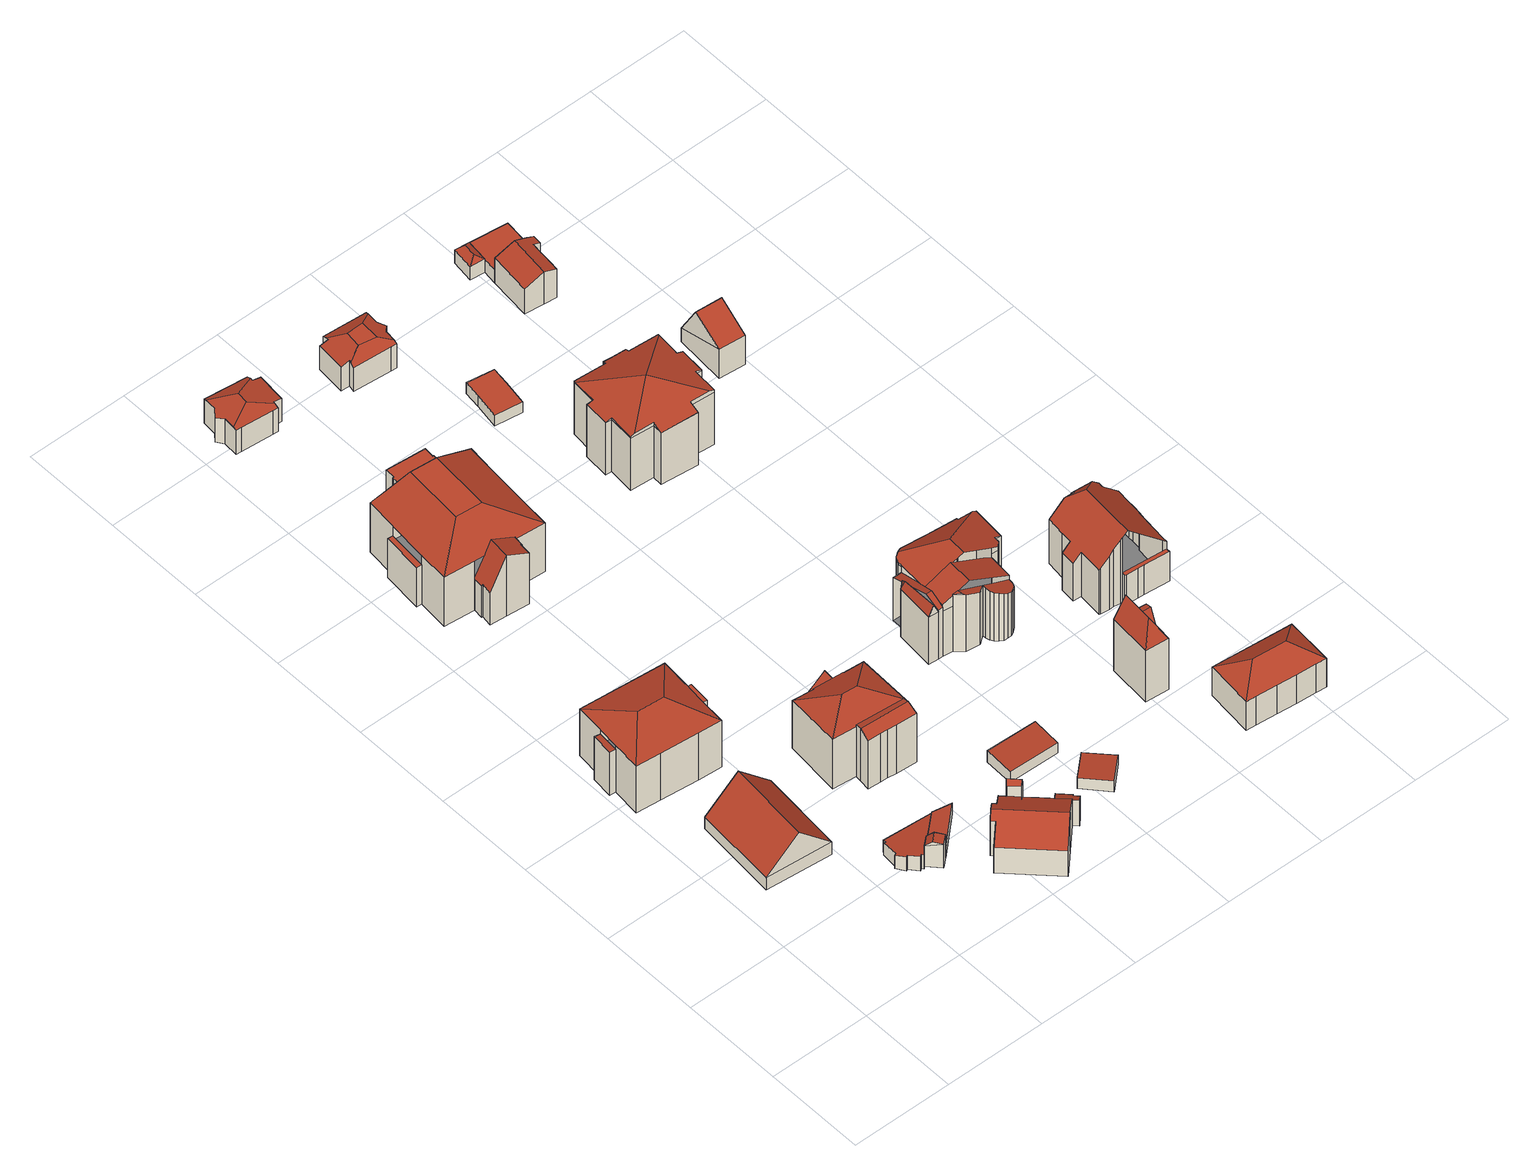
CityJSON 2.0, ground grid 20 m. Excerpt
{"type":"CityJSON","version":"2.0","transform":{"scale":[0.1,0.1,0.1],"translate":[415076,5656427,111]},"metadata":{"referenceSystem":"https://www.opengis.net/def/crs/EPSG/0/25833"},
"CityObjects":{
"building1":{"type":"Building","attributes":{"Dachtyp_tdc":"tdcGableRoof","Gemeindeschluessel":14612000,"Dachneigung":44.8,"QualitaetDacherkennung":60,"Geometrietyp2DReferenz":"3000","measuredHeight":9.4,"function":"31001_9998","roofType":"3100"},"geometry":[{"type":"Solid","lod":"2","boundaries":[[[[0,1,2,3]],[[1,4,5,2]],[[4,6,7,5]],[[6,0,3,7]],[[4,1,8]],[[0,6,9]],[[1,0,9,8]],[[6,4,8,9]],[[3,2,5,7]]]],"semantics":{"surfaces":[{"type":"WallSurface"},{"type":"RoofSurface"},{"type":"GroundSurface"}],"values":[[0,0,0,0,0,0,1,1,2]]}}]},
"building2":{"type":"Building","attributes":{"Gemeindeschluessel":14612000,"Geometrietyp2DReferenz":"3000","function":"31001_9998","roofType":"9999"},"children":["building2-1","building2-2","building2-3"]},
"building2-1":{"type":"BuildingPart","attributes":{"Dachtyp_tdc":"tdcPolyFlatRoof","Dachneigung":0,"QualitaetDacherkennung":47,"Geometrietyp2DReferenz":"3000","measuredHeight":10.16,"roofType":"1000"},"parents":["building2"],"geometry":[{"type":"MultiSurface","lod":"2","boundaries":[[[10,11,12,13]],[[14,15,16,17]],[[13,12,15,14]],[[12,11,16,15]],[[11,10,17,16]]],"semantics":{"surfaces":[{"type":"RoofSurface"},{"type":"GroundSurface"},{"type":"WallSurface"}],"values":[0,1,2,2,2]}}]},
"building2-2":{"type":"BuildingPart","attributes":{"Dachtyp_tdc":"tdcHipRoof","Dachneigung":17.46,"QualitaetDacherkennung":60,"Geometrietyp2DReferenz":"3000","measuredHeight":13.61,"roofType":"3200"},"parents":["building2"],"geometry":[{"type":"MultiSurface","lod":"2","boundaries":[[[18,19,20,21]],[[19,22,20]],[[23,24,25]],[[23,26,27,24]],[[26,28,29,27]],[[28,30,14,29]],[[30,13,14]],[[31,32,33,17,10]],[[32,34,35,33]],[[34,36,37,35]],[[36,18,21,37]],[[32,31,30,28,38]],[[28,26,39,38]],[[18,36,34,32,38,39]],[[21,20,24,27,29,14,17,33,35,37]],[[26,23,19,18,39]]],"semantics":{"surfaces":[{"type":"WallSurface"},{"type":"RoofSurface"},{"type":"GroundSurface"}],"values":[0,0,0,0,0,0,0,0,0,0,0,1,1,1,2,1]}}]},
"building2-3":{"type":"BuildingPart","attributes":{"Dachtyp_tdc":"tdcPolyFlatRoof","Dachneigung":6.16,"QualitaetDacherkennung":70,"Geometrietyp2DReferenz":"3000","measuredHeight":10.25,"roofType":"2100"},"parents":["building2"],"geometry":[{"type":"MultiSurface","lod":"2","boundaries":[[[22,40,41,20]],[[40,42,43,41]],[[42,25,24,43]],[[42,40,22,25]],[[20,41,43,24]]],"semantics":{"surfaces":[{"type":"WallSurface"},{"type":"RoofSurface"},{"type":"GroundSurface"}],"values":[0,0,0,1,2]}}]},
"building3":{"type":"Building","attributes":{"Dachtyp_tdc":"tdcGableRoof","Gemeindeschluessel":14612000,"Dachneigung":10.47,"QualitaetDacherkennung":4,"Geometrietyp2DReferenz":"3000","measuredHeight":5.89,"function":"31001_9998","roofType":"3100"},"geometry":[{"type":"Solid","lod":"2","boundaries":[[[[44,45,46,47]],[[45,48,49,46]],[[48,50,51,49]],[[50,44,47,51]],[[48,45,52]],[[44,50,53]],[[45,44,53,52]],[[50,48,52,53]],[[47,46,49,51]]]],"semantics":{"surfaces":[{"type":"WallSurface"},{"type":"RoofSurface"},{"type":"GroundSurface"}],"values":[[0,0,0,0,0,0,1,1,2]]}}]},
"building4":{"type":"Building","attributes":{"Dachtyp_tdc":"tdcPolyFlatRoof","Gemeindeschluessel":14612000,"Dachneigung":4.69,"QualitaetDacherkennung":77,"Geometrietyp2DReferenz":"3000","measuredHeight":3.39,"function":"31001_9998","roofType":"2100"},"geometry":[{"type":"Solid","lod":"2","boundaries":[[[[54,55,56,57]],[[55,58,59,56]],[[58,60,61,59]],[[60,62,63,61]],[[62,64,65,63]],[[64,66,67,65]],[[66,68,69,67]],[[68,70,71,69]],[[70,72,73,71]],[[72,74,75,73]],[[74,76,77,75]],[[76,78,79,77]],[[78,54,57,79]],[[78,76,74,72,70,68,66,64,62,60,58,55,54]],[[57,56,59,61,63,65,67,69,71,73,75,77,79]]]],"semantics":{"surfaces":[{"type":"WallSurface"},{"type":"RoofSurface"},{"type":"GroundSurface"}],"values":[[0,0,0,0,0,0,0,0,0,0,0,0,0,1,2]]}}]},
"building5":{"type":"Building","attributes":{"Dachtyp_tdc":"tdcPolyFlatRoof","Gemeindeschluessel":14612000,"Dachneigung":10.14,"QualitaetDacherkennung":63,"Geometrietyp2DReferenz":"3000","measuredHeight":3.07,"function":"31001_9998","roofType":"2100"},"geometry":[{"type":"Solid","lod":"2","boundaries":[[[[80,81,82,75]],[[81,83,84,82]],[[83,85,77,84]],[[85,80,75,77]],[[85,83,81,80]],[[75,82,84,77]]]],"semantics":{"surfaces":[{"type":"WallSurface"},{"type":"RoofSurface"},{"type":"GroundSurface"}],"values":[[0,0,0,0,1,2]]}}]},
"building6":{"type":"Building","attributes":{"Gemeindeschluessel":14612000,"Geometrietyp2DReferenz":"3000","function":"31001_9998","roofType":"9999"},"children":["building6-1","building6-2","building6-3"]},
"building6-1":{"type":"BuildingPart","attributes":{"Dachtyp_tdc":"tdcPolyFlatRoof","Dachneigung":26.96,"QualitaetDacherkennung":50,"Geometrietyp2DReferenz":"3000","measuredHeight":6.08,"roofType":"2100"},"parents":["building6"],"geometry":[{"type":"MultiSurface","lod":"2","boundaries":[[[86,87,88,89]],[[87,90,91,88]],[[90,92,93,91]],[[92,94,95,93]],[[96,97,98,99]],[[97,86,89,98]],[[97,96,94,92,90,87,86]],[[89,88,91,93,95,99,98]]],"semantics":{"surfaces":[{"type":"WallSurface"},{"type":"RoofSurface"},{"type":"GroundSurface"}],"values":[0,0,0,0,0,0,1,2]}}]},
"building6-2":{"type":"BuildingPart","attributes":{"Dachtyp_tdc":"tdcGableRoof","Dachneigung":29.82,"QualitaetDacherkennung":48,"Geometrietyp2DReferenz":"3000","measuredHeight":9.24,"roofType":"3100"},"parents":["building6"],"geometry":[{"type":"MultiSurface","lod":"2","boundaries":[[[100,101,102,103]],[[101,104,105,102]],[[104,106,107,105]],[[106,108,109,107]],[[108,110,111,109]],[[110,112,113,111]],[[114,115,116,117]],[[115,118,119,116]],[[118,120,96,99,119]],[[121,95,94]],[[121,122,123,95]],[[122,124,125,123]],[[124,126,127,125]],[[126,100,103,127]],[[122,121,120,118,115,114,112,110,108,106,104]],[[104,101,100,126,124,122]],[[103,102,105,107,109,111,113,117,116,119,99,95,123,125,127]]],"semantics":{"surfaces":[{"type":"WallSurface"},{"type":"RoofSurface"},{"type":"GroundSurface"}],"values":[0,0,0,0,0,0,0,0,0,0,0,0,0,0,1,1,2]}}]},
"building6-3":{"type":"BuildingPart","attributes":{"Dachtyp_tdc":"tdcGableRoof","Dachneigung":64.32,"QualitaetDacherkennung":28,"Geometrietyp2DReferenz":"3000","measuredHeight":9.35,"roofType":"3100"},"parents":["building6"],"geometry":[{"type":"MultiSurface","lod":"2","boundaries":[[[128,129,130,131]],[[129,132,114,117,130]],[[133,128,131,113,112]],[[132,129,134]],[[128,133,135]],[[129,128,135,134]],[[133,132,134,135]],[[131,130,117,113]]],"semantics":{"surfaces":[{"type":"WallSurface"},{"type":"RoofSurface"},{"type":"GroundSurface"}],"values":[0,0,0,0,0,1,1,2]}}]},
"building7":{"type":"Building","attributes":{"Gemeindeschluessel":14612000,"Geometrietyp2DReferenz":"3000","function":"31001_9998","roofType":"9999"},"children":["building7-1","building7-2","building7-3"]},
"building7-1":{"type":"BuildingPart","attributes":{"Dachtyp_tdc":"tdcGableRoof","Dachneigung":42.16,"QualitaetDacherkennung":11,"Geometrietyp2DReferenz":"3000","measuredHeight":10.61,"roofType":"3100"},"parents":["building7"],"geometry":[{"type":"MultiSurface","lod":"2","boundaries":[[[136,137,138,139]],[[140,141,142,143]],[[141,144,145,142]],[[144,146,147,145]],[[146,148,149,147]],[[148,150,151,149]],[[150,136,139,151]],[[152,153,154,155,156,157,158]],[[136,150,152,158,137]],[[148,153,152,150]],[[140,157,156,141]],[[141,156,155,144]],[[144,155,154,146]],[[146,154,153,148]],[[139,138,143,142,145,147,149,151]]],"semantics":{"surfaces":[{"type":"WallSurface"},{"type":"RoofSurface"},{"type":"GroundSurface"}],"values":[0,0,0,0,0,0,0,1,1,0,0,0,0,0,2]}}]},
"building7-2":{"type":"BuildingPart","attributes":{"Dachtyp_tdc":"tdcHipRoof","Dachneigung":25.19,"QualitaetDacherkennung":61,"Geometrietyp2DReferenz":"3000","measuredHeight":13.86,"roofType":"3200"},"parents":["building7"],"geometry":[{"type":"MultiSurface","lod":"2","boundaries":[[[159,160,161,162]],[[160,163,164,161]],[[163,165,166,164]],[[165,167,157,140,143,166]],[[168,169,170,138,137]],[[169,171,172,170]],[[171,173,174,172]],[[173,175,176,174]],[[173,171,177]],[[163,160,178]],[[171,169,168,167,165,163,178,177]],[[160,159,175,173,177,178]],[[161,164,166,143,138,170,172,174,176,162]]],"semantics":{"surfaces":[{"type":"WallSurface"},{"type":"RoofSurface"},{"type":"GroundSurface"}],"values":[0,0,0,0,0,0,0,0,1,1,1,1,2]}}]},
"building7-3":{"type":"BuildingPart","attributes":{"Dachtyp_tdc":"tdcGableRoof","Dachneigung":25.44,"QualitaetDacherkennung":47,"Geometrietyp2DReferenz":"3000","measuredHeight":12.44,"roofType":"3100"},"parents":["building7"],"geometry":[{"type":"MultiSurface","lod":"2","boundaries":[[[179,180,181,182]],[[180,183,184,181]],[[183,185,186,184]],[[185,187,162,186]],[[187,159,162]],[[188,189,190,176,175]],[[189,191,192,190]],[[191,193,194,192]],[[193,179,182,194]],[[189,188,187,185]],[[185,183,180,179,193,191,189]],[[182,181,184,186,162,176,190,192,194]]],"semantics":{"surfaces":[{"type":"WallSurface"},{"type":"RoofSurface"},{"type":"GroundSurface"}],"values":[0,0,0,0,0,0,0,0,0,1,1,2]}}]},
"building8":{"type":"Building","attributes":{"Gemeindeschluessel":14612000,"Geometrietyp2DReferenz":"3000","function":"31001_9998","roofType":"9999"},"children":["building8-1","building8-2","building8-3","building8-4","building8-5"]},
"building8-1":{"type":"BuildingPart","attributes":{"Dachtyp_tdc":"tdcFreeFormRoof","Dachneigung":63.54,"QualitaetDacherkennung":16,"Geometrietyp2DReferenz":"3000","measuredHeight":10.32,"roofType":"5000"},"parents":["building8"],"geometry":[{"type":"MultiSurface","lod":"2","boundaries":[[[195,196,197,198]],[[196,199,200,197]],[[199,201,202,200]],[[203,201,199]],[[204,203,199,196]],[[204,196,195]],[[203,204,195,201]],[[198,197,200,202]]],"semantics":{"surfaces":[{"type":"WallSurface"},{"type":"RoofSurface"},{"type":"GroundSurface"}],"values":[0,0,0,0,1,0,1,2]}}]},
"building8-2":{"type":"BuildingPart","attributes":{"Dachtyp_tdc":"tdcPolyFlatRoof","Dachneigung":0,"QualitaetDacherkennung":66,"Geometrietyp2DReferenz":"3000","measuredHeight":9.33,"roofType":"1000"},"parents":["building8"],"geometry":[{"type":"MultiSurface","lod":"2","boundaries":[[[205,206,207,208]],[[206,209,210,207]],[[209,211,212,210]],[[211,209,206,205]],[[208,207,210,212]]],"semantics":{"surfaces":[{"type":"WallSurface"},{"type":"RoofSurface"},{"type":"GroundSurface"}],"values":[0,0,0,1,2]}}]},
"building8-3":{"type":"BuildingPart","attributes":{"Dachtyp_tdc":"tdcCutTentRoof","Dachneigung":24.06,"QualitaetDacherkennung":59,"Geometrietyp2DReferenz":"3000","measuredHeight":14.97,"roofType":"9999"},"parents":["building8"],"geometry":[{"type":"MultiSurface","lod":"2","boundaries":[[[213,214,215,216,217]],[[214,218,219,215]],[[218,220,208,219]],[[220,205,208]],[[221,212,211]],[[221,222,223,212]],[[222,224,225,223]],[[224,226,225]],[[227,228,229,230]],[[228,231,232,229]],[[231,233,198,232]],[[233,195,198]],[[234,202,201]],[[234,235,236,202]],[[235,237,238,236]],[[222,221,220,218,239,240]],[[231,228,227,226,224,222,240,241]],[[235,234,233,231,241,242]],[[218,214,213,243,244,245,237,235,242,239]],[[242,241,240,239]],[[216,215,219,208,212,223,225,230,229,232,198,202,236,238,246,247]]],"semantics":{"surfaces":[{"type":"WallSurface"},{"type":"RoofSurface"},{"type":"GroundSurface"}],"values":[0,0,0,0,0,0,0,0,0,0,0,0,0,0,0,1,1,1,1,1,2]}}]},
"building8-4":{"type":"BuildingPart","attributes":{"Dachtyp_tdc":"tdcPolyFlatRoof","Dachneigung":0,"QualitaetDacherkennung":38,"Geometrietyp2DReferenz":"3000","measuredHeight":12.12,"roofType":"1000"},"parents":["building8"],"geometry":[{"type":"MultiSurface","lod":"2","boundaries":[[[248,249,250,251]],[[249,252,253,250]],[[254,255,256,257]],[[255,258,259,256]],[[258,260,261,259]],[[260,262,229,261]],[[262,263,227,230,229]],[[264,248,251,225,226]],[[252,254,257,253]],[[252,249,248,264,263,262,260,258,255,254]],[[257,256,259,261,229,230,225,251,250,253]]],"semantics":{"surfaces":[{"type":"WallSurface"},{"type":"RoofSurface"},{"type":"GroundSurface"}],"values":[0,0,0,0,0,0,0,0,0,1,2]}}]},
"building8-5":{"type":"BuildingPart","attributes":{"Dachtyp_tdc":"tdcGableRoof","Dachneigung":64.68,"QualitaetDacherkennung":20,"Geometrietyp2DReferenz":"3000","measuredHeight":14.57,"roofType":"3100"},"parents":["building8"],"geometry":[{"type":"MultiSurface","lod":"2","boundaries":[[[265,266,267,268]],[[266,269,215,267]],[[269,217,216,215]],[[270,238,237]],[[270,271,272,238]],[[271,273,274,272]],[[273,275,276,274]],[[275,277,278,276]],[[277,279,280,278]],[[279,281,282,280]],[[281,265,268,282]],[[277,275,273,271,270,283,284]],[[284,243,217,269,266,265,281,279,277]],[[268,267,215,216,247,246,238,272,274,276,278,280,282]]],"semantics":{"surfaces":[{"type":"WallSurface"},{"type":"RoofSurface"},{"type":"GroundSurface"}],"values":[0,0,0,0,0,0,0,0,0,0,0,1,1,2]}}]},
"building9":{"type":"Building","attributes":{"Dachtyp_tdc":"tdcFreeFormRoof","Gemeindeschluessel":14612000,"Dachneigung":12.85,"QualitaetDacherkennung":70,"Geometrietyp2DReferenz":"3000","measuredHeight":6.74,"function":"31001_9998","roofType":"5000"},"geometry":[{"type":"Solid","lod":"2","boundaries":[[[[285,286,287,288]],[[286,289,290,287]],[[289,291,292,290]],[[291,293,294,292]],[[293,295,296,294]],[[295,297,298,296]],[[297,299,300,298]],[[299,301,302,300]],[[301,303,304,302]],[[303,305,306,304]],[[305,307,308,306]],[[307,309,310,308]],[[309,285,288,310]],[[285,309,311,312,313,289,286]],[[314,315,299,297,316]],[[301,315,314,312,311,307,305,303]],[[312,314,316,295,293,291,313]],[[291,289,313]],[[297,295,316]],[[301,299,315]],[[309,307,311]],[[288,287,290,292,294,296,298,300,302,304,306,308,310]]]],"semantics":{"surfaces":[{"type":"WallSurface"},{"type":"RoofSurface"},{"type":"GroundSurface"}],"values":[[0,0,0,0,0,0,0,0,0,0,0,0,0,1,1,1,1,0,0,0,0,2]]}}]},
"building10":{"type":"Building","attributes":{"Dachtyp_tdc":"tdcPolyFlatRoof","Gemeindeschluessel":14612000,"Dachneigung":2.89,"QualitaetDacherkennung":88,"Geometrietyp2DReferenz":"3000","measuredHeight":2.71,"function":"31001_9998","roofType":"2100"},"geometry":[{"type":"Solid","lod":"2","boundaries":[[[[317,318,319,320]],[[318,321,322,319]],[[321,323,324,322]],[[323,317,320,324]],[[323,321,318,317]],[[320,319,322,324]]]],"semantics":{"surfaces":[{"type":"WallSurface"},{"type":"RoofSurface"},{"type":"GroundSurface"}],"values":[[0,0,0,0,1,2]]}}]},
"building11":{"type":"Building","attributes":{"Dachtyp_tdc":"tdcPolyFlatRoof","Gemeindeschluessel":14612000,"Dachneigung":3.91,"QualitaetDacherkennung":66,"Geometrietyp2DReferenz":"3000","measuredHeight":2.65,"function":"31001_9998","roofType":"2100"},"geometry":[{"type":"Solid","lod":"2","boundaries":[[[[325,326,327,328]],[[326,329,330,327]],[[329,331,332,330]],[[331,325,328,332]],[[331,329,326,325]],[[328,327,330,332]]]],"semantics":{"surfaces":[{"type":"WallSurface"},{"type":"RoofSurface"},{"type":"GroundSurface"}],"values":[[0,0,0,0,1,2]]}}]},
"building12":{"type":"Building","attributes":{"Dachtyp_tdc":"tdcFreeFormRoof","Gemeindeschluessel":14612000,"Dachneigung":16.73,"QualitaetDacherkennung":66,"Geometrietyp2DReferenz":"3000","measuredHeight":6.83,"function":"31001_9998","roofType":"5000"},"geometry":[{"type":"Solid","lod":"2","boundaries":[[[[333,334,335,336]],[[334,337,338,335]],[[337,339,340,338]],[[339,341,342,340]],[[341,343,344,342]],[[343,345,346,344]],[[345,347,348,346]],[[347,349,350,348]],[[349,351,352,350]],[[351,353,354,352]],[[353,355,356,354]],[[355,333,336,356]],[[357,358,359,337,334,333,355,360]],[[361,362,341,339,359,358]],[[343,362,361,363,364,347,345]],[[351,349,364,363,357,360,353]],[[363,361,358,357]],[[339,337,359]],[[343,341,362]],[[349,347,364]],[[355,353,360]],[[336,335,338,340,342,344,346,348,350,352,354,356]]]],"semantics":{"surfaces":[{"type":"WallSurface"},{"type":"RoofSurface"},{"type":"GroundSurface"}],"values":[[0,0,0,0,0,0,0,0,0,0,0,0,1,1,1,1,1,0,0,0,0,2]]}}]},
"building13":{"type":"Building","attributes":{"Dachtyp_tdc":"tdcPolyFlatRoof","Gemeindeschluessel":14612000,"Dachneigung":0,"QualitaetDacherkennung":73,"Geometrietyp2DReferenz":"3000","measuredHeight":2.45,"function":"31001_9998","roofType":"1000"},"geometry":[{"type":"Solid","lod":"2","boundaries":[[[[365,366,367,368]],[[366,369,370,367]],[[369,371,372,370]],[[371,373,374,372]],[[373,375,376,374]],[[375,365,368,376]],[[375,373,371,369,366,365]],[[368,367,370,372,374,376]]]],"semantics":{"surfaces":[{"type":"WallSurface"},{"type":"RoofSurface"},{"type":"GroundSurface"}],"values":[[0,0,0,0,0,0,1,2]]}}]},
"building14":{"type":"Building","attributes":{"Gemeindeschluessel":14612000,"Geometrietyp2DReferenz":"3000","function":"31001_9998","roofType":"9999"},"children":["building14-1","building14-2","building14-3","building14-4","building14-5","building14-6"]},
"building14-1":{"type":"BuildingPart","attributes":{"Dachtyp_tdc":"tdcPolyFlatRoof","Dachneigung":0,"QualitaetDacherkennung":79,"Geometrietyp2DReferenz":"3000","measuredHeight":6.38,"roofType":"1000"},"parents":["building14"],"geometry":[{"type":"MultiSurface","lod":"2","boundaries":[[[377,378,379,380]],[[378,381,382,379]],[[381,383,384,382]],[[383,381,378,377]],[[380,379,382,384]]],"semantics":{"surfaces":[{"type":"WallSurface"},{"type":"RoofSurface"},{"type":"GroundSurface"}],"values":[0,0,0,1,2]}}]},
"building14-2":{"type":"BuildingPart","attributes":{"Dachtyp_tdc":"tdcFreeFormRoof","Dachneigung":23.89,"QualitaetDacherkennung":31,"Geometrietyp2DReferenz":"3000","measuredHeight":15.49,"roofType":"5000"},"parents":["building14"],"geometry":[{"type":"MultiSurface","lod":"2","boundaries":[[[385,386,387,388]],[[386,389,390,391,387]],[[392,393,394,395,396]],[[393,397,398,394]],[[397,399,400,398]],[[399,401,402,400]],[[401,403,377,380,402]],[[404,405,406,384,383]],[[405,407,408,406]],[[407,409,410,408]],[[409,411,412,410]],[[411,385,388,412]],[[413,414,415,416,417,418,419,420]],[[421,420,419,422,423,424,425,426,427]],[[407,413,420,421,428,429,430,431,409]],[[409,431,411]],[[411,431,430,385]],[[385,430,429,386]],[[386,429,428,389]],[[392,424,423,393]],[[393,423,422,397]],[[399,418,417,401]],[[397,422,419,418,399]],[[401,417,416,403]],[[403,416,415,404]],[[404,415,414,405]],[[405,414,413,407]],[[388,387,391,432,395,394,398,400,402,380,384,406,408,410,412]]],"semantics":{"surfaces":[{"type":"WallSurface"},{"type":"RoofSurface"},{"type":"GroundSurface"}],"values":[0,0,0,0,0,0,0,0,0,0,0,0,1,1,1,0,0,0,0,0,0,0,0,0,0,0,0,2]}}]},
"building14-3":{"type":"BuildingPart","attributes":{"Dachtyp_tdc":"tdcGableRoof","Dachneigung":18.64,"QualitaetDacherkennung":68,"Geometrietyp2DReferenz":"3000","measuredHeight":12.97,"roofType":"3100"},"parents":["building14"],"geometry":[{"type":"MultiSurface","lod":"2","boundaries":[[[433,434,435,436,437,438]],[[439,396,395,440]],[[434,433,441,442,443]],[[396,439,444,445,443,442,425,446]],[[437,436,447,440,395,432]]],"semantics":{"surfaces":[{"type":"WallSurface"},{"type":"RoofSurface"},{"type":"GroundSurface"}],"values":[0,0,1,1,2]}}]},
"building14-4":{"type":"BuildingPart","attributes":{"Dachtyp_tdc":"tdcGableRoof","Dachneigung":26.3,"QualitaetDacherkennung":28,"Geometrietyp2DReferenz":"3000","measuredHeight":14.7,"roofType":"3100"},"parents":["building14"],"geometry":[{"type":"MultiSurface","lod":"2","boundaries":[[[448,438,437,449]],[[450,451,452,453,454,455,456,441]],[[390,457,427,455,454,458]],[[448,451,450,433,438]],[[432,391,459,449,437]],[[390,458,460,459,391]]],"semantics":{"surfaces":[{"type":"WallSurface"},{"type":"RoofSurface"},{"type":"GroundSurface"}],"values":[0,1,1,0,2,0]}}]},
"building14-5":{"type":"BuildingPart","attributes":{"Dachtyp_tdc":"tdcFreeFormRoof","Dachneigung":65.38,"QualitaetDacherkennung":34,"Geometrietyp2DReferenz":"3000","measuredHeight":13.39,"roofType":"5000"},"parents":["building14"],"geometry":[{"type":"MultiSurface","lod":"2","boundaries":[[[435,461,462,436]],[[461,463,464,462]],[[463,465,444,466,447,464]],[[467,465,463]],[[468,467,463,461]],[[468,461,435]],[[467,468,435,469,445,465]],[[436,462,464,447]]],"semantics":{"surfaces":[{"type":"WallSurface"},{"type":"RoofSurface"},{"type":"GroundSurface"}],"values":[0,0,0,1,1,0,1,2]}}]},
"building14-6":{"type":"BuildingPart","attributes":{"Dachtyp_tdc":"tdcFreeFormRoof","Dachneigung":21.8,"QualitaetDacherkennung":18,"Geometrietyp2DReferenz":"3000","measuredHeight":13.76,"roofType":"5000"},"parents":["building14"],"geometry":[{"type":"MultiSurface","lod":"2","boundaries":[[[470,471,472,473]],[[471,474,475,472]],[[474,476,451,448,449,475]],[[460,477,478,459]],[[477,479,480,478]],[[479,481,482,480]],[[481,483,484,482]],[[483,485,486,484]],[[485,487,488,486]],[[487,489,490,488]],[[489,491,492,490]],[[493,494,495,496]],[[494,470,473,495]],[[479,477,460,497,453,498,499,474,471,470,494,493,491,489,487,485,483,481]],[[498,476,499]],[[476,474,499]],[[473,472,475,449,459,478,480,482,484,486,488,490,492,496,495]],[[491,493,496,492]]],"semantics":{"surfaces":[{"type":"WallSurface"},{"type":"RoofSurface"},{"type":"GroundSurface"}],"values":[0,0,0,0,0,0,0,0,0,0,0,0,0,1,1,0,2,0]}}]},
"building15":{"type":"Building","attributes":{"Dachtyp_tdc":"tdcFreeFormRoof","Gemeindeschluessel":14612000,"Dachneigung":20.74,"QualitaetDacherkennung":47,"Geometrietyp2DReferenz":"3000","measuredHeight":15.76,"function":"31001_9998","roofType":"5000"},"geometry":[{"type":"Solid","lod":"2","boundaries":[[[[500,501,502,503]],[[501,504,505,502]],[[504,506,507,505]],[[506,508,509,507]],[[508,510,511,509]],[[510,512,513,511]],[[512,514,515,513]],[[514,516,517,515]],[[518,519,520,521]],[[519,522,523,520]],[[522,524,525,523]],[[524,526,527,525]],[[526,528,529,527]],[[528,530,531,529]],[[530,532,533,531]],[[532,534,535,533]],[[534,536,537,535]],[[536,538,539,537]],[[538,540,541,539]],[[540,542,543,541]],[[542,500,503,543]],[[544,545,546,547,548,549,550,551]],[[552,553,518,554,555,546,545]],[[556,557,528,526,558,559,552,545]],[[560,561,562,563,564,565,556,545,544,566,567]],[[500,567,566,501]],[[542,560,567,500]],[[501,566,544,551,504]],[[532,565,564,534]],[[530,557,556,565,532]],[[534,564,563,536]],[[536,563,562,538]],[[538,562,561,540]],[[516,518,521,517]],[[540,561,560,542]],[[522,559,558,524]],[[519,553,552,559,522]],[[524,558,526]],[[528,557,530]],[[514,555,554,516]],[[512,547,546,555,514]],[[516,554,518]],[[518,553,519]],[[504,551,550,506]],[[506,550,549,508]],[[508,549,548,510]],[[510,548,547,512]],[[503,502,505,507,509,511,513,515,517,521,520,523,525,527,529,531,533,535,537,539,541,543]]]],"semantics":{"surfaces":[{"type":"WallSurface"},{"type":"RoofSurface"},{"type":"GroundSurface"}],"values":[[0,0,0,0,0,0,0,0,0,0,0,0,0,0,0,0,0,0,0,0,0,1,1,1,1,0,0,0,0,0,0,0,0,0,0,0,0,0,0,0,0,0,0,0,0,0,0,2]]}}]},
"building16":{"type":"Building","attributes":{"Gemeindeschluessel":14612000,"Geometrietyp2DReferenz":"3000","function":"31001_9998","roofType":"9999"},"children":["building16-1","building16-2"]},
"building16-1":{"type":"BuildingPart","attributes":{"Dachtyp_tdc":"tdcFreeFormRoof","Dachneigung":61.17,"QualitaetDacherkennung":7,"Geometrietyp2DReferenz":"3000","measuredHeight":16.34,"roofType":"5000"},"parents":["building16"],"geometry":[{"type":"MultiSurface","lod":"2","boundaries":[[[568,569,570,571,572]],[[569,573,574,570]],[[573,575,576,574]],[[577,578,569,568,579]],[[578,577,575,573]],[[578,573,569]],[[575,577,579]],[[576,580,571,570,574]],[[575,579,581,580,576]]],"semantics":{"surfaces":[{"type":"WallSurface"},{"type":"RoofSurface"},{"type":"GroundSurface"}],"values":[0,0,0,1,1,1,0,2,0]}}]},
"building16-2":{"type":"BuildingPart","attributes":{"Dachtyp_tdc":"tdcGableRoof","Dachneigung":67.74,"QualitaetDacherkennung":6,"Geometrietyp2DReferenz":"3000","measuredHeight":11.86,"roofType":"3100"},"parents":["building16"],"geometry":[{"type":"MultiSurface","lod":"2","boundaries":[[[581,582,583,580]],[[582,584,585,583]],[[584,572,571,585]],[[584,582,586]],[[582,581,587,586]],[[572,584,586,587]],[[580,583,585,571]]],"semantics":{"surfaces":[{"type":"WallSurface"},{"type":"RoofSurface"},{"type":"GroundSurface"}],"values":[0,0,0,0,1,1,2]}}]},
"building17":{"type":"Building","attributes":{"Dachtyp_tdc":"tdcHipRoof","Gemeindeschluessel":14612000,"Dachneigung":32.98,"QualitaetDacherkennung":80,"Geometrietyp2DReferenz":"3000","measuredHeight":9.88,"function":"31001_9998","roofType":"3200"},"geometry":[{"type":"Solid","lod":"2","boundaries":[[[[588,589,590,591]],[[592,593,594,595,596,597,591,590]],[[598,599,600,601,602,603,604,605]],[[594,593,599,598]],[[593,592,600,599]],[[592,589,601,600]],[[589,588,602,601]],[[588,597,603,602]],[[597,596,604,603]],[[596,595,605,604]],[[595,594,598,605]],[[597,588,591]],[[589,592,590]]]],"semantics":{"surfaces":[{"type":"RoofSurface"},{"type":"GroundSurface"},{"type":"WallSurface"}],"values":[[0,0,1,2,2,2,2,2,2,2,2,0,0]]}}]},
"building18":{"type":"Building","attributes":{"Gemeindeschluessel":14612000,"Geometrietyp2DReferenz":"3000","function":"31001_9998","roofType":"9999"},"children":["building18-1","building18-2"]},
"building18-1":{"type":"BuildingPart","attributes":{"Dachtyp_tdc":"tdcGableAndHippedGRoof","Dachneigung":44.3,"QualitaetDacherkennung":65,"Geometrietyp2DReferenz":"3000","measuredHeight":16.36,"roofType":"9999"},"parents":["building18"],"geometry":[{"type":"MultiSurface","lod":"2","boundaries":[[[606,607,608,609,610,611,612,613,614,615,616,617,618]],[[619,620,621,622,623,624,625,626,627,628,629,630,631,632,633,634,635,636,637,638,639,640,641,642,643,644,645]],[[614,613,620,619]],[[613,612,621,620]],[[612,611,622,621]],[[611,610,623,622]],[[610,609,624,623]],[[609,608,625,624]],[[608,607,646,626,625]],[[647,648,629,628,649]],[[648,650,630,629]],[[650,651,631,630]],[[651,652,632,631]],[[652,653,633,632]],[[653,654,634,633]],[[654,655,635,634]],[[655,656,636,635]],[[656,657,637,636]],[[657,658,638,637]],[[658,659,639,638]],[[659,660,640,639]],[[660,661,641,640]],[[661,662,642,641]],[[662,617,643,642]],[[617,616,644,643]],[[616,615,645,644]],[[615,614,619,645]],[[617,662,661,660,618]],[[660,659,658,657,656,655,654,653,652,651,650,648,647,606,618]]],"semantics":{"surfaces":[{"type":"RoofSurface"},{"type":"GroundSurface"},{"type":"WallSurface"}],"values":[0,1,2,2,2,2,2,2,2,2,2,2,2,2,2,2,2,2,2,2,2,2,2,2,2,2,2,0,0]}}]},
"building18-2":{"type":"BuildingPart","attributes":{"Dachtyp_tdc":"tdcPolyFlatRoof","Dachneigung":0,"QualitaetDacherkennung":9,"Geometrietyp2DReferenz":"3000","measuredHeight":6.99,"roofType":"1000"},"parents":["building18"],"geometry":[{"type":"MultiSurface","lod":"2","boundaries":[[[646,663,664,626]],[[663,665,666,664]],[[665,667,668,666]],[[667,669,670,668]],[[669,671,672,670]],[[671,649,628,672]],[[671,669,667,665,663,646,673,649]],[[628,627,626,664,666,668,670,672]]],"semantics":{"surfaces":[{"type":"WallSurface"},{"type":"RoofSurface"},{"type":"GroundSurface"}],"values":[0,0,0,0,0,0,1,2]}}]},
"building19":{"type":"Building","attributes":{"Dachtyp_tdc":"tdcFreeFormRoof","Gemeindeschluessel":14612000,"Dachneigung":33.35,"QualitaetDacherkennung":22,"Geometrietyp2DReferenz":"3000","measuredHeight":4.08,"function":"31001_9998","roofType":"5000"},"geometry":[{"type":"Solid","lod":"2","boundaries":[[[[674,675,676,677]],[[675,678,679,676]],[[678,680,681,679]],[[680,674,677,681]],[[682,683,680,678]],[[682,678,675]],[[683,682,675,674]],[[683,674,680]],[[677,676,679,681]]]],"semantics":{"surfaces":[{"type":"WallSurface"},{"type":"RoofSurface"},{"type":"GroundSurface"}],"values":[[0,0,0,0,1,1,1,1,2]]}}]},
"building20":{"type":"Building","attributes":{"Dachtyp_tdc":"tdcGableRoof","Gemeindeschluessel":14612000,"Dachneigung":23.25,"QualitaetDacherkennung":53,"Geometrietyp2DReferenz":"3000","measuredHeight":7.66,"function":"31001_9998","roofType":"3100"},"geometry":[{"type":"Solid","lod":"2","boundaries":[[[[684,685,686,687]],[[685,688,689,686]],[[688,690,691,689]],[[690,692,693,691]],[[692,694,695,693]],[[696,697,698,699]],[[697,700,701,698]],[[700,702,703,701]],[[702,684,687,703]],[[697,696,704,705,694,692,690,688,685,684]],[[684,702,700,697]],[[687,686,689,691,693,695,706,707,699,698,701,703]],[[694,705,706,695]],[[705,704,707,706]],[[704,696,699,707]]]],"semantics":{"surfaces":[{"type":"WallSurface"},{"type":"RoofSurface"},{"type":"GroundSurface"}],"values":[[0,0,0,0,0,0,0,0,0,1,1,2,0,0,0]]}}]},
"building21":{"type":"Building","attributes":{"Dachtyp_tdc":"tdcPolyFlatRoof","Gemeindeschluessel":14612000,"Dachneigung":0,"QualitaetDacherkennung":62,"Geometrietyp2DReferenz":"3000","measuredHeight":3.1,"function":"31001_9998","roofType":"1000"},"geometry":[{"type":"Solid","lod":"2","boundaries":[[[[708,709,710,703]],[[709,711,712,710]],[[711,713,714,712]],[[713,715,689,714]],[[715,716,686,689]],[[716,708,703,686]],[[716,715,713,711,709,708]],[[703,710,712,714,689,686]]]],"semantics":{"surfaces":[{"type":"WallSurface"},{"type":"RoofSurface"},{"type":"GroundSurface"}],"values":[[0,0,0,0,0,0,1,2]]}}]},
"building22":{"type":"Building","attributes":{"Dachtyp_tdc":"tdcGableRoof","Gemeindeschluessel":14612000,"Dachneigung":61.78,"QualitaetDacherkennung":2,"Geometrietyp2DReferenz":"3000","measuredHeight":10.4,"function":"31001_9998","roofType":"3100"},"geometry":[{"type":"Solid","lod":"2","boundaries":[[[[717,718,719,720]],[[718,721,722,719]],[[721,723,724,722]],[[723,717,720,724]],[[721,718,725]],[[717,723,726]],[[718,717,726,725]],[[723,721,725,726]],[[720,719,722,724]]]],"semantics":{"surfaces":[{"type":"WallSurface"},{"type":"RoofSurface"},{"type":"GroundSurface"}],"values":[[0,0,0,0,0,0,1,1,2]]}}]}
},
"vertices":[
[57,307,44],[72,472,44],[72,472,16],[57,307,16],[202,460,46],[202,460,16],[187,295,46],[187,295,16],[138,466,110],[123,301,110],
[186,612,116],[199,610,116],[203,653,116],[190,654,116],[190,654,15],[203,653,15],[199,610,15],[186,612,15],
[12,571,126],[18,627,126],[18,627,15],[12,571,15],[18,627,116],[22,669,126],[22,669,15],[22,669,116],[27,725,126],[27,725,15],[195,709,126],[195,709,15],[190,654,126],[186,612,126],[181,555,126],[181,555,15],[135,559,126],[135,559,15],[60,566,126],[60,566,15],[131,637,151],[78,642,151],
[6,628,117],[6,628,15],[10,670,117],[10,670,15],
[278,173,70],[295,188,70],[295,188,22],[278,173,22],[316,165,77],[316,165,22],[299,150,77],[299,150,22],[303,178,81],[287,163,81],
[275,170,54],[272,174,54],[272,174,20],[275,170,20],[268,171,54],[268,171,20],[254,187,53],[254,187,20],[251,186,53],[251,186,20],[240,202,52],[240,202,20],[244,204,52],[244,204,20],[246,236,49],[246,236,20],[250,235,49],[250,235,20],[250,241,49],[250,241,20],[347,234,49],[347,234,20],[295,188,53],[295,188,20],[278,173,54],[278,173,20],
[347,234,51],[388,230,46],[388,230,20],[316,165,45],[316,165,20],[295,188,51],
[537,105,61],[534,102,63],[534,102,13],[537,105,13],[542,94,63],[542,94,13],[528,80,74],[528,80,13],[520,88,74],[520,88,13],[499,108,74],[517,126,61],[517,126,13],[499,108,13],
[384,120,95],[378,127,95],[378,127,13],[384,120,13],[390,139,105],[390,139,13],[406,155,94],[406,155,13],[412,149,94],[412,149,13],[435,172,77],[435,172,13],[444,163,77],[444,163,13],[462,145,77],[481,126,77],[481,126,13],[462,145,13],[494,114,77],[494,114,13],[499,108,77],[520,88,77],[481,49,105],[481,49,13],[442,10,73],[442,10,13],[357,94,74],[357,94,13],
[459,178,88],[477,160,88],[477,160,13],[459,178,13],[462,145,101],[444,163,101],[470,153,106],[452,172,106],
[400,513,77],[399,507,77],[399,507,9],[400,513,9],[339,512,77],[340,518,77],[340,518,9],[339,512,9],[341,537,77],[341,537,9],[360,536,77],[360,536,9],[381,534,77],[381,534,9],[401,533,77],[401,533,9],[383,534,116],[381,534,114],[360,536,94],[341,537,78],[340,518,78],[339,512,78],[381,508,116],
[333,401,127],[287,405,127],[287,405,9],[333,401,9],[297,515,122],[297,515,9],[339,511,122],[339,511,9],[339,512,122],[399,507,122],[399,506,122],[399,506,9],[439,503,122],[439,503,9],[432,393,127],[432,393,9],[429,393,127],[429,393,9],[380,452,148],[350,455,148],
[368,365,124],[355,366,124],[355,366,9],[368,365,9],[330,368,123],[330,368,9],[332,389,134],[332,389,9],[333,401,131],[429,393,131],[428,382,134],[428,382,9],[427,360,124],[427,360,9],[386,363,124],[386,363,9],
[261,1200,110],[271,1199,110],[271,1199,17],[261,1200,17],[264,1119,110],[264,1119,17],[254,1120,110],[254,1120,17],[259,1120,120],[266,1199,120],
[54,1138,110],[44,1139,110],[44,1139,17],[54,1138,17],[51,1218,110],[51,1218,17],[61,1217,110],[61,1217,17],
[108,1073,133],[108,1072,133],[108,1072,17],[108,1073,17],[108,1073,89],[49,1078,133],[49,1078,17],[54,1138,133],[61,1217,133],[67,1278,133],[67,1278,17],[127,1272,134],[127,1272,17],[127,1272,133],[208,1265,133],[208,1266,131],[208,1266,17],[208,1265,17],[267,1260,133],[267,1260,17],[261,1200,133],[254,1120,133],[249,1060,133],[249,1060,17],[189,1065,133],[189,1065,17],[130,1142,166],[140,1264,166],[193,1259,166],[183,1138,166],[129,1071,133],[143,1070,133],[190,1065,133],[190,1065,17],[143,1070,17],
[128,1292,138],[130,1292,138],[130,1292,17],[128,1292,17],[131,1312,138],[131,1312,17],[209,1305,138],[207,1285,138],[207,1285,17],[209,1305,17],[209,1285,138],[209,1285,17],[207,1266,138],[207,1266,17],[208,1266,138],[208,1265,138],[127,1272,138],
[107,1053,90],[109,1072,90],[109,1072,17],[107,1053,17],[108,1072,89],[189,1065,138],[187,1045,138],[187,1045,17],[185,1046,139],[185,1046,17],[183,1024,139],[183,1024,17],[139,1028,162],[139,1028,17],[106,1031,93],[106,1031,17],[109,1053,94],[109,1053,17],[190,1065,138],[143,1070,162],
[107,1560,92],[45,1565,94],[45,1565,37],[107,1560,37],[34,1566,94],[34,1566,37],[36,1595,96],[36,1595,37],[27,1608,94],[27,1608,37],[39,1623,96],[39,1623,37],[41,1651,94],[41,1651,37],[126,1643,92],[126,1643,37],[125,1630,95],[125,1630,37],[142,1628,92],[142,1628,37],[136,1571,92],[136,1571,37],[120,1572,95],[120,1572,37],[118,1559,92],[118,1559,37],[119,1568,95],[81,1594,105],[34,1572,96],[83,1616,105],[126,1634,95],[41,1646,96],
[502,219,46],[504,276,49],[504,276,22],[502,219,22],[604,273,49],[604,273,22],[602,216,46],[602,216,22],
[659,134,43],[614,93,47],[614,93,21],[659,134,21],[574,138,47],[574,138,21],[618,178,43],[618,178,21],
[253,1559,91],[258,1617,91],[258,1617,35],[253,1559,35],[275,1615,96],[275,1615,35],[276,1629,91],[276,1629,35],[361,1621,93],[361,1621,35],[358,1593,96],[358,1593,35],[367,1577,93],[367,1577,35],[356,1566,96],[356,1566,35],[353,1537,93],[353,1537,35],[342,1538,92],[342,1538,35],[268,1545,91],[268,1545,35],[270,1558,96],[270,1558,35],[298,1568,104],[301,1599,104],[275,1619,96],[269,1554,96],[336,1600,103],[360,1614,96],[333,1562,103],[353,1544,96],
[390,1342,56],[398,1391,56],[398,1391,31],[390,1342,31],[403,1425,56],[403,1425,31],[456,1417,56],[456,1417,31],[451,1383,56],[451,1383,31],[443,1334,56],[443,1334,31],
[686,630,87],[689,660,87],[689,660,23],[686,630,23],[749,654,87],[749,654,23],[747,625,87],[747,625,23],
[761,540,138],[751,530,138],[751,530,23],[761,540,23],[738,531,138],[738,531,130],[738,531,23],[611,606,138],[611,614,138],[611,614,23],[611,606,23],[611,606,125],[616,624,138],[616,624,23],[631,633,138],[631,633,23],[635,635,138],[635,635,23],[686,630,138],[747,625,138],[746,621,138],[746,621,23],[782,618,138],[782,618,23],[776,550,138],[776,550,23],[762,551,138],[762,551,23],[776,619,140],[746,621,141],[747,625,139],[686,630,140],[635,635,142],[631,633,144],[623,628,147],[686,573,178],[683,536,178],[616,624,144],[611,614,142],[611,606,143],[607,553,143],[606,543,143],[661,538,168],[738,531,153],[751,530,148],[761,540,144],[762,551,144],[606,543,23],
[602,495,139],[593,495,139],[593,495,135],[593,495,23],[602,495,23],[602,495,130],[594,606,125],[594,606,23],[603,507,145],[604,524,153],[593,525,153],[594,585,132],[594,577,135],[608,568,138],[594,585,23],
[621,493,130],[621,493,23],[602,495,145],[621,493,154],[626,492,157],[633,492,160],[654,490,170],[658,539,170],[606,543,145],[723,533,138],[734,483,130],[734,483,23],[734,483,120],
[573,497,135],[573,497,23],[580,572,135],[580,572,23],[594,585,135],[594,585,128],[587,569,151],[583,496,157],[593,530,135],
[680,487,142],[664,475,147],[664,475,23],[680,487,23],[637,478,158],[637,478,23],[621,493,158],[733,475,120],[733,475,23],[729,466,121],[729,466,23],[722,460,124],[722,460,23],[715,456,126],[715,456,23],[707,455,129],[707,455,23],[699,456,133],[699,456,23],[692,460,136],[692,460,23],[686,465,138],[686,465,23],[682,472,140],[680,479,141],[680,479,23],[682,472,23],[709,485,130],[632,492,161],[632,483,161],
[580,1232,157],[639,1227,157],[639,1227,34],[580,1232,34],[634,1176,157],[634,1176,34],[646,1175,157],[646,1175,34],[642,1125,157],[642,1125,34],[630,1127,157],[630,1127,34],[626,1076,157],[626,1076,34],[578,1080,157],[578,1080,34],[577,1060,157],[577,1060,34],[504,1067,157],[505,1086,157],[505,1086,34],[504,1067,34],[459,1090,157],[459,1090,34],[463,1141,157],[463,1141,34],[451,1142,157],[451,1142,34],[455,1192,157],[455,1192,34],[467,1190,157],[467,1190,34],[472,1242,157],[472,1242,34],[535,1237,157],[535,1237,34],[536,1244,157],[536,1244,34],[554,1242,157],[554,1242,34],[579,1240,157],[579,1240,34],[581,1240,157],[581,1240,34],[638,1224,163],[548,1153,192],[617,1077,166],[626,1076,163],[630,1127,163],[642,1125,159],[646,1175,159],[634,1176,163],[467,1089,164],[505,1086,165],[577,1060,158],[578,1080,166],[471,1238,161],[467,1190,161],[463,1141,161],[459,1090,161],[581,1240,158],[579,1240,158],[554,1242,158],[536,1244,158],[535,1237,160],[472,1242,160],[639,1227,162],[580,1232,161],
[833,233,138],[830,205,138],[830,205,17],[833,233,17],[833,233,24],[784,209,138],[784,209,17],[791,295,138],[791,295,17],[815,293,180],[809,230,181],[838,291,138],[838,291,17],[838,291,133],
[856,289,133],[856,289,17],[851,231,24],[851,231,17],[855,277,136],[837,278,136],
[1029,132,88],[871,147,88],[913,96,119],[979,89,119],[862,54,88],[882,52,88],[922,48,88],[962,44,88],[1001,41,88],[1021,39,88],[922,48,20],[882,52,20],[862,54,20],[871,147,20],[1029,132,20],[1021,39,20],[1001,41,20],[962,44,20],
[913,399,176],[990,392,100],[991,403,100],[998,467,100],[1001,467,96],[1003,489,96],[1004,499,96],[1007,528,96],[981,531,121],[975,531,128],[976,540,128],[963,541,140],[923,509,176],[981,531,12],[1007,528,12],[1004,499,12],[1003,489,12],[1001,467,12],[998,467,12],[991,403,12],[990,392,12],[913,399,12],[902,400,12],[899,400,12],[886,402,12],[877,402,12],[860,404,12],[857,404,12],[861,453,12],[845,454,12],[848,484,12],[864,483,12],[866,504,12],[870,541,12],[900,538,12],[920,537,12],[921,545,12],[963,541,12],[976,540,12],[975,531,12],[990,392,82],[902,400,165],[899,400,162],[902,400,82],[886,402,148],[877,402,138],[860,404,120],[857,404,117],[861,453,117],[845,454,100],[848,484,100],[864,483,117],[866,504,117],[870,541,117],[900,538,149],[920,537,149],[921,545,140],
[990,384,82],[990,384,12],[940,389,82],[940,389,12],[928,390,82],[928,390,12],[905,392,82],[905,392,12],[901,393,82],[901,393,12],[913,399,82],
[571,1606,62],[577,1650,62],[577,1650,30],[571,1606,30],[605,1647,62],[605,1647,30],[600,1603,62],[600,1603,30],[590,1640,71],[587,1616,71],
[635,1571,107],[659,1568,99],[659,1568,31],[635,1571,31],[672,1566,94],[672,1566,31],[670,1548,94],[670,1548,31],[657,1550,99],[657,1550,31],[654,1528,99],[654,1528,31],[649,1485,99],[625,1488,107],[625,1488,31],[649,1485,31],[587,1492,90],[587,1492,31],[596,1575,90],[596,1575,31],[650,1492,99],[651,1497,99],[651,1497,31],[650,1492,31],
[596,1575,61],[600,1603,61],[600,1603,31],[605,1647,61],[605,1647,31],[680,1638,61],[680,1638,31],[672,1566,61],[659,1568,61],
[780,1176,100],[728,1180,100],[728,1180,31],[780,1176,31],[736,1281,63],[736,1281,31],[788,1276,63],[788,1276,31],[733,1242,135],[785,1238,135]
]}
